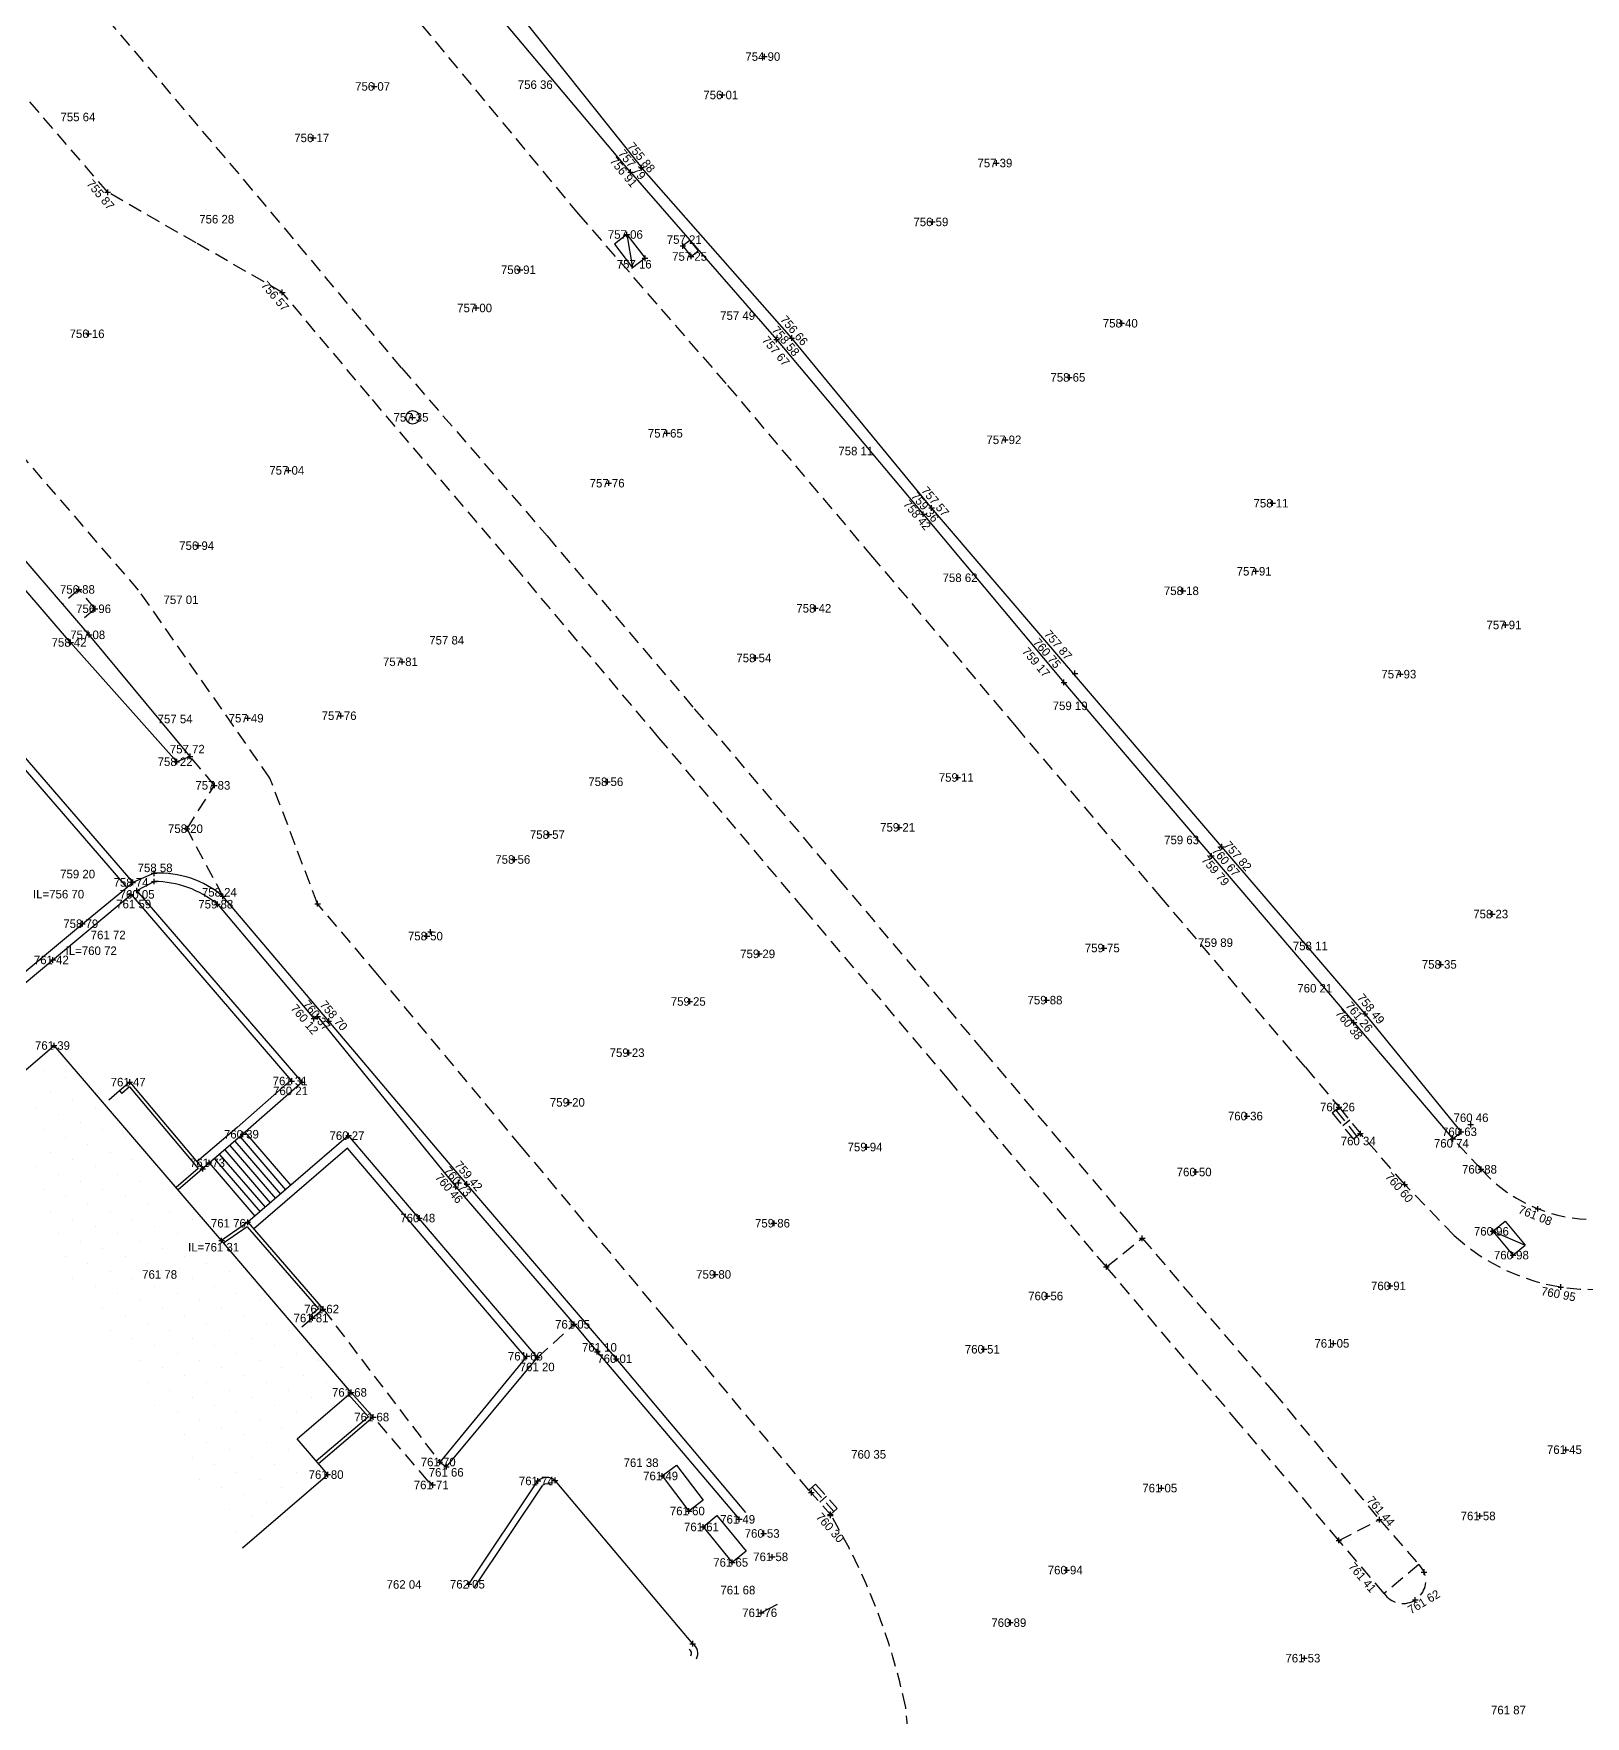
# Model space of a CAD drawing. Extents: x -1 to 212944, y -1 to 167548.
# Drawn here: x 170658.5 to 170727.5, y 133899.5 to 133974.4 of the extents above; entities that cross this region are included whole.
import ezdxf
from ezdxf.enums import TextEntityAlignment as Align

# ---------------------------------------------------------------- set-up
doc = ezdxf.new("R2010")
doc.units = 0
doc.header["$LTSCALE"] = 2.5
doc.header["$MEASUREMENT"] = 0
doc.header["$PDMODE"] = 2
doc.header["$PDSIZE"] = 0.125
doc.linetypes.add('HIDDEN', pattern=[0.375, 0.25, -0.125])
for name, color, linetype in [('1501-8447-15-GOVA', 2, 'CONTINUOUS'), ('1501-8447-17-GOVA', 2, 'CONTINUOUS'), ('1501-8447-17-PTS', 7, 'CONTINUOUS'), ('1501-8447-18-GOVA', 2, 'CONTINUOUS'), ('2-D', 7, 'CONTINUOUS'), ('2200', 10, 'CONTINUOUS'), ('2200-PL', 10, 'CONTINUOUS'), ('2404', 210, 'HIDDEN'), ('2411', 212, 'CONTINUOUS'), ('2412', 212, 'CONTINUOUS'), ('2601', 32, 'CONTINUOUS'), ('2904-PL', 7, 'CONTINUOUS'), ('4001-PL', 7, 'CONTINUOUS'), ('4903', 152, 'HIDDEN')]:
    doc.layers.add(name, color=color, linetype=linetype)

# ---------------------------------------------------------------- blocks, each defined once
blk = doc.blocks.new('*X')
at = {"layer": '2200', "color": 0}
for p, q in [((170659.559, 133928.897), (170659.559, 133928.897)), ((170658.896, 133928.234), (170658.896, 133928.234)), ((170659.89, 133927.903), (170659.89, 133927.903)), ((170660.885, 133927.571), (170660.885, 133927.571)), ((170659.227, 133927.24), (170659.227, 133927.24)), ((170660.222, 133926.908), (170660.222, 133926.908)), ((170658.564, 133926.577), (170658.564, 133926.577)), ((170659.559, 133926.245), (170659.559, 133926.245)), ((170660.553, 133925.914), (170660.553, 133925.914)), ((170661.216, 133926.577), (170661.216, 133926.577)), ((170658.896, 133925.582), (170658.896, 133925.582)), ((170659.89, 133925.251), (170659.89, 133925.251)), ((170661.547, 133925.582), (170661.547, 133925.582)), ((170662.542, 133925.251), (170662.542, 133925.251)), ((170659.227, 133924.588), (170659.227, 133924.588)), ((170660.885, 133924.92), (170660.885, 133924.92)), ((170661.879, 133924.588), (170661.879, 133924.588)), ((170658.564, 133923.925), (170658.564, 133923.925)), ((170659.559, 133923.594), (170659.559, 133923.594)), ((170660.222, 133924.257), (170660.222, 133924.257)), ((170661.216, 133923.925), (170661.216, 133923.925)), ((170662.21, 133923.594), (170662.21, 133923.594)), ((170662.873, 133924.257), (170662.873, 133924.257)), ((170663.868, 133923.925), (170663.868, 133923.925)), ((170658.896, 133922.931), (170658.896, 133922.931)), ((170660.553, 133923.262), (170660.553, 133923.262)), ((170661.547, 133922.931), (170661.547, 133922.931)), ((170663.205, 133923.262), (170663.205, 133923.262)), ((170664.199, 133922.931), (170664.199, 133922.931)), ((170659.89, 133922.599), (170659.89, 133922.599)), ((170660.885, 133922.268), (170660.885, 133922.268)), ((170662.542, 133922.599), (170662.542, 133922.599)), ((170663.536, 133922.268), (170663.536, 133922.268)), ((170659.227, 133921.936), (170659.227, 133921.936)), ((170660.222, 133921.605), (170660.222, 133921.605)), ((170661.879, 133921.936), (170661.879, 133921.936)), ((170662.873, 133921.605), (170662.873, 133921.605)), ((170664.531, 133921.936), (170664.531, 133921.936)), ((170665.525, 133921.605), (170665.525, 133921.605)), ((170659.559, 133920.942), (170659.559, 133920.942)), ((170660.553, 133920.611), (170660.553, 133920.611)), ((170661.216, 133921.273), (170661.216, 133921.273)), ((170662.21, 133920.942), (170662.21, 133920.942)), ((170663.205, 133920.611), (170663.205, 133920.611)), ((170663.868, 133921.273), (170663.868, 133921.273)), ((170664.862, 133920.942), (170664.862, 133920.942)), ((170665.856, 133920.611), (170665.856, 133920.611)), ((170659.89, 133919.948), (170659.89, 133919.948)), ((170661.547, 133920.279), (170661.547, 133920.279)), ((170662.542, 133919.948), (170662.542, 133919.948)), ((170664.199, 133920.279), (170664.199, 133920.279)), ((170665.193, 133919.948), (170665.193, 133919.948)), ((170666.851, 133920.279), (170666.851, 133920.279)), ((170660.885, 133919.616), (170660.885, 133919.616)), ((170661.879, 133919.285), (170661.879, 133919.285)), ((170663.536, 133919.616), (170663.536, 133919.616)), ((170664.531, 133919.285), (170664.531, 133919.285)), ((170666.188, 133919.616), (170666.188, 133919.616)), ((170667.182, 133919.285), (170667.182, 133919.285)), ((170660.222, 133918.953), (170660.222, 133918.953)), ((170661.216, 133918.622), (170661.216, 133918.622)), ((170662.873, 133918.953), (170662.873, 133918.953)), ((170663.868, 133918.622), (170663.868, 133918.622)), ((170665.525, 133918.953), (170665.525, 133918.953)), ((170666.519, 133918.622), (170666.519, 133918.622)), ((170668.177, 133918.953), (170668.177, 133918.953)), ((170661.547, 133917.627), (170661.547, 133917.627)), ((170662.21, 133918.29), (170662.21, 133918.29)), ((170663.205, 133917.959), (170663.205, 133917.959)), ((170664.199, 133917.627), (170664.199, 133917.627)), ((170664.862, 133918.29), (170664.862, 133918.29)), ((170665.856, 133917.959), (170665.856, 133917.959)), ((170666.851, 133917.627), (170666.851, 133917.627)), ((170667.514, 133918.29), (170667.514, 133918.29)), ((170668.508, 133917.959), (170668.508, 133917.959)), ((170662.542, 133917.296), (170662.542, 133917.296)), ((170663.536, 133916.965), (170663.536, 133916.965)), ((170665.193, 133917.296), (170665.193, 133917.296)), ((170666.188, 133916.965), (170666.188, 133916.965)), ((170667.845, 133917.296), (170667.845, 133917.296)), ((170668.84, 133916.965), (170668.84, 133916.965)), ((170661.879, 133916.633), (170661.879, 133916.633)), ((170662.873, 133916.302), (170662.873, 133916.302)), ((170664.531, 133916.633), (170664.531, 133916.633)), ((170665.525, 133916.302), (170665.525, 133916.302)), ((170667.182, 133916.633), (170667.182, 133916.633)), ((170668.177, 133916.302), (170668.177, 133916.302)), ((170669.834, 133916.633), (170669.834, 133916.633)), ((170663.868, 133915.97), (170663.868, 133915.97)), ((170664.862, 133915.639), (170664.862, 133915.639)), ((170666.519, 133915.97), (170666.519, 133915.97)), ((170667.514, 133915.639), (170667.514, 133915.639)), ((170669.171, 133915.97), (170669.171, 133915.97)), ((170670.165, 133915.639), (170670.165, 133915.639)), ((170663.205, 133915.307), (170663.205, 133915.307)), ((170664.199, 133914.976), (170664.199, 133914.976)), ((170665.193, 133914.644), (170665.193, 133914.644)), ((170665.856, 133915.307), (170665.856, 133915.307)), ((170666.851, 133914.976), (170666.851, 133914.976)), ((170667.845, 133914.644), (170667.845, 133914.644)), ((170668.508, 133915.307), (170668.508, 133915.307)), ((170669.502, 133914.976), (170669.502, 133914.976)), ((170670.497, 133914.644), (170670.497, 133914.644)), ((170671.16, 133915.307), (170671.16, 133915.307)), ((170663.536, 133914.313), (170663.536, 133914.313)), ((170664.531, 133913.981), (170664.531, 133913.981)), ((170666.188, 133914.313), (170666.188, 133914.313)), ((170667.182, 133913.981), (170667.182, 133913.981)), ((170668.84, 133914.313), (170668.84, 133914.313)), ((170669.834, 133913.981), (170669.834, 133913.981)), ((170671.491, 133914.313), (170671.491, 133914.313)), ((170672.486, 133913.981), (170672.486, 133913.981)), ((170663.868, 133913.319), (170663.868, 133913.319)), ((170665.525, 133913.65), (170665.525, 133913.65)), ((170666.519, 133913.319), (170666.519, 133913.319)), ((170668.177, 133913.65), (170668.177, 133913.65)), ((170669.171, 133913.319), (170669.171, 133913.319)), ((170670.828, 133913.65), (170670.828, 133913.65)), ((170671.823, 133913.319), (170671.823, 133913.319)), ((170664.862, 133912.987), (170664.862, 133912.987)), ((170665.856, 133912.656), (170665.856, 133912.656)), ((170667.514, 133912.987), (170667.514, 133912.987)), ((170668.508, 133912.656), (170668.508, 133912.656)), ((170670.165, 133912.987), (170670.165, 133912.987)), ((170671.16, 133912.656), (170671.16, 133912.656)), ((170665.193, 133911.993), (170665.193, 133911.993)), ((170666.188, 133911.661), (170666.188, 133911.661)), ((170666.851, 133912.324), (170666.851, 133912.324)), ((170667.845, 133911.993), (170667.845, 133911.993)), ((170668.84, 133911.661), (170668.84, 133911.661)), ((170669.502, 133912.324), (170669.502, 133912.324)), ((170665.525, 133910.998), (170665.525, 133910.998)), ((170667.182, 133911.33), (170667.182, 133911.33)), ((170668.177, 133910.998), (170668.177, 133910.998)), ((170669.834, 133911.33), (170669.834, 133911.33)), ((170670.828, 133910.998), (170670.828, 133910.998)), ((170666.519, 133910.667), (170666.519, 133910.667)), ((170667.514, 133910.335), (170667.514, 133910.335)), ((170669.171, 133910.667), (170669.171, 133910.667)), ((170670.165, 133910.335), (170670.165, 133910.335)), ((170665.856, 133910.004), (170665.856, 133910.004)), ((170666.851, 133909.673), (170666.851, 133909.673)), ((170668.508, 133910.004), (170668.508, 133910.004)), ((170669.502, 133909.673), (170669.502, 133909.673)), ((170671.16, 133910.004), (170671.16, 133910.004)), ((170667.182, 133908.678), (170667.182, 133908.678)), ((170667.845, 133909.341), (170667.845, 133909.341)), ((170668.84, 133909.01), (170668.84, 133909.01)), ((170670.497, 133909.341), (170670.497, 133909.341)), ((170668.177, 133908.347), (170668.177, 133908.347)), ((170667.514, 133907.684), (170667.514, 133907.684))]:
    blk.add_line(p, q, dxfattribs=at)

msp = doc.modelspace()

# ---------------------------------------------------------------- linework, layer by layer
at = {"layer": '1501-8447-17-PTS'}
for p in [(170691, 133973.35, 754.9), (170673.63, 133972.02, 756.07), (170689.13, 133971.64, 756.01), (170670.92, 133969.73, 756.17), (170685.53, 133968.41, 755.88), (170701.33, 133968.61, 757.39), (170685.04, 133968.21, 756.91), (170661.77, 133967.31, 755.87), (170684.88, 133965.43, 757.06), (170698.48, 133965.99, 756.59), (170687.37, 133964.92, 757.21), (170685.69, 133964.37, 757.16), (170687.74, 133964.45, 757.25), (170680.12, 133963.86, 756.91), (170669.54, 133962.85, 756.57), (170678.17, 133962.16, 757), (170660.92, 133961.01, 756.16), (170706.91, 133961.48, 758.4), (170691.54, 133960.75, 757.67), (170692.22, 133960.82, 756.66), (170704.58, 133959.07, 758.65), (170675.34, 133957.29, 757.35), (170686.66, 133956.58, 757.65), (170701.73, 133956.29, 757.92), (170669.81, 133954.93, 757.04), (170684.07, 133954.36, 757.76), (170713.62, 133953.47, 758.11), (170698.07, 133952.98, 758.42), (170698.44, 133953.26, 757.57), (170665.8, 133951.58, 756.94), (170712.87, 133950.44, 757.91), (170660.49, 133949.63, 756.88), (170709.63, 133949.57, 758.18), (170661.21, 133948.77, 756.96), (170693.27, 133948.79, 758.42), (170660.95, 133947.61, 757.08), (170723.99, 133948.05, 757.91), (170660.12, 133947.27, 758.42), (170674.87, 133946.41, 757.81), (170690.6, 133946.58, 758.54), (170704.33, 133945.49, 759.17), (170704.82, 133945.89, 757.87), (170719.31, 133945.86, 757.93), (170668, 133943.9, 757.49), (170672.14, 133944.01, 757.76), (170665.44, 133942.2, 757.72), (170664.84, 133941.96, 758.22), (170666.52, 133940.91, 757.83), (170684.01, 133941.07, 758.56), (170699.61, 133941.26, 759.11), (170665.3, 133938.98, 758.2), (170681.41, 133938.72, 758.57), (170697, 133939.04, 759.21), (170710.9, 133937.77, 759.79), (170711.36, 133938.18, 757.82), (170663.83, 133937, 758.58), (170679.87, 133937.61, 758.56), (170662.88, 133936.59, 758.74), (170663.07, 133936.23, 760.05), (170663.84, 133936.63, 760.07), (170662.81, 133936.05, 761.59), (170666.65, 133935.62, 759.88), (170666.9, 133935.97, 758.24), (170671.11, 133935.64, 758.13), (170660.64, 133934.75, 758.79), (170723.4, 133935.18, 758.23), (170675.98, 133934.2, 758.5), (170676.14, 133934.39, 758.5), (170690.77, 133933.41, 759.29), (170706.11, 133933.67, 759.75), (170659.33, 133933.14, 761.42), (170721.11, 133932.94, 758.35), (170687.68, 133931.29, 759.25), (170703.56, 133931.35, 759.88), (170670.95, 133930.53, 760.12), (170671.11, 133930.62, 760.37), (170671.61, 133930.42, 758.7), (170717.24, 133930.35, 760.38), (170717.74, 133930.74, 758.49), (170659.38, 133929.33, 761.39), (170684.96, 133929.01, 759.23), (170662.75, 133927.7, 761.47), (170669.96, 133927.75, 761.31), (170670.43, 133927.7, 760.21), (170682.3, 133926.8, 759.2), (170716.58, 133926.59, 760.26), (170712.48, 133926.19, 760.36), (170722.44, 133925.81, 760.46), (170667.79, 133925.38, 760.39), (170672.49, 133925.32, 760.27), (170717.53, 133925.41, 760.34), (170721.65, 133925.17, 760.74), (170722.01, 133925.49, 760.63), (170695.55, 133924.81, 759.94), (170666, 133923.84, 761.73), (170666.28, 133924.11, 761.73), (170710.2, 133923.7, 760.5), (170722.9, 133923.82, 760.88), (170677.26, 133923.04, 760.46), (170677.39, 133923.22, 760.73), (170677.76, 133923.16, 759.42), (170719.5, 133923.15, 760.6), (170725.43, 133922.06, 761.08), (170668, 133921.46, 761.77), (170675.64, 133921.65, 760.48), (170691.43, 133921.42, 759.86), (170666.84, 133920.65, 761.78), (170707.82, 133920.75, 760.6), (170723.43, 133921.06, 760.96), (170724.32, 133920, 760.98), (170688.81, 133919.14, 759.8), (170706.22, 133919.48, 760.59), (170718.85, 133918.63, 760.91), (170726.45, 133918.58, 760.95), (170671.36, 133917.6, 761.62), (170703.59, 133918.18, 760.56), (170670.89, 133917.2, 761.81), (170682.53, 133916.92, 761.05), (170716.33, 133916.07, 761.05), (170680.43, 133915.5, 761.66), (170680.9, 133915.44, 761.2), (170683.56, 133915.7, 761.1), (170684.41, 133915.39, 760.01), (170700.77, 133915.81, 760.51), (170672.6, 133913.89, 761.68), (170673.59, 133912.79, 761.68), (170676.55, 133910.79, 761.7), (170726.68, 133911.34, 761.45), (170671.56, 133910.23, 761.8), (170676.85, 133910.58, 761.66), (170686.45, 133910.17, 761.49), (170676.24, 133909.77, 761.71), (170680.92, 133909.95, 761.74), (170681.68, 133909.97, 761.73), (170693.09, 133909.43, 760.23), (170708.67, 133909.63, 761.05), (170687.64, 133908.61, 761.6), (170688.27, 133907.9, 761.61), (170689.88, 133908.24, 761.49), (170693.94, 133908.46, 760.29), (170693.94, 133908.41, 760.3), (170718.38, 133908.23, 761.44), (170722.84, 133908.39, 761.58), (170690.97, 133907.61, 760.53), (170716.57, 133907.3, 761.41), (170689.57, 133906.32, 761.65), (170691.35, 133906.57, 761.58), (170704.46, 133905.98, 760.94), (170720.36, 133905.89, 761.58), (170677.85, 133905.35, 762.05), (170690.86, 133904.08, 761.76), (170719.97, 133904.65, 761.62), (170701.95, 133903.64, 760.89), (170687.81, 133902.7, 761.95), (170715.04, 133902.06, 761.53)]:
    msp.add_point(p, dxfattribs=at)
at = {"layer": '2-D'}
for p, q in [((170689.451, 133963.206), (170689.451, 133963.206)), ((170689.451, 133963.206), (170689.451, 133963.206)), ((170689.451, 133963.206), (170689.451, 133963.206)), ((170721.65, 133925.17), (170721.65, 133925.17))]:
    msp.add_line(p, q, dxfattribs=at)
at = {"layer": '2200'}
for p, q in [((170655.588, 133926.071), (170659.38, 133929.33)), ((170666.84, 133920.65), (170659.38, 133929.33)), ((170672.6, 133913.89), (170666.84, 133920.65)), ((170670.199, 133911.827), (170672.6, 133913.89)), ((170671.56, 133910.23), (170670.199, 133911.827)), ((170667.768, 133906.971), (170671.56, 133910.23))]:
    msp.add_line(p, q, dxfattribs=at)
at = {"layer": '2404'}
for p, q in [((170676.14, 133974.3), (170669.62, 133981.97)), ((170668.22, 133967.41), (170661.85, 133974.91)), ((170682.74, 133966.33), (170676.14, 133974.3)), ((170661.77, 133967.31), (170658.13, 133971.54)), ((170665.7, 133965.06), (170661.77, 133967.31)), ((170674.85, 133959.49), (170668.22, 133967.41)), ((170689.3, 133958.8), (170682.74, 133966.33)), ((170669.54, 133962.85), (170665.7, 133965.06)), ((170673.42, 133958.23), (170669.54, 133962.85)), ((170674.85, 133959.49), (170681.33, 133952.01)), ((170695.83, 133951.07), (170689.3, 133958.8)), ((170680.04, 133950.47), (170673.42, 133958.23)), ((170656.59, 133957.16), (170663.23, 133949.48)), ((170681.33, 133952.01), (170687.88, 133944.32)), ((170702.22, 133943.51), (170695.83, 133951.07)), ((170686.3, 133943.03), (170680.04, 133950.47)), ((170660.49, 133949.63), (170659.767, 133949.006)), ((170661.21, 133948.77), (170660.49, 133949.63)), ((170668.99, 133941.23), (170663.23, 133949.48)), ((170661.21, 133948.77), (170660.487, 133948.146)), ((170687.88, 133944.32), (170694.3, 133936.74)), ((170708.68, 133935.9), (170702.22, 133943.51)), ((170692.76, 133935.41), (170686.3, 133943.03)), ((170666.52, 133940.91), (170665.44, 133942.2)), ((170665.3, 133938.98), (170666.52, 133940.91)), ((170671.11, 133935.64), (170668.99, 133941.23)), ((170666.9, 133935.97), (170665.3, 133938.98)), ((170694.3, 133936.74), (170700.75, 133929.08)), ((170673.79, 133932.48), (170671.11, 133935.64)), ((170715.08, 133928.36), (170708.68, 133935.9)), ((170699.22, 133927.78), (170692.76, 133935.41)), ((170680.18, 133924.83), (170673.79, 133932.48)), ((170700.75, 133929.08), (170707.19, 133921.49)), ((170715.08, 133928.36), (170716.58, 133926.59)), ((170705.64, 133920.16), (170699.22, 133927.78)), ((170662.295, 133927.309), (170661.617, 133926.727)), ((170719.5, 133923.15), (170717.53, 133925.41)), ((170722.9, 133923.82), (170721.65, 133925.17)), ((170686.58, 133917.19), (170680.18, 133924.83)), ((170721.7, 133920.87), (170719.5, 133923.15)), ((170707.19, 133921.49), (170707.82, 133920.75)), ((170706.22, 133919.48), (170707.82, 133920.75)), ((170707.82, 133920.75), (170713.67, 133913.89)), ((170706.22, 133919.48), (170705.64, 133920.16)), ((170712.11, 133912.54), (170706.22, 133919.48)), ((170671.36, 133917.6), (170676.55, 133910.79)), ((170670.89, 133917.2), (170670.247, 133916.652)), ((170680.9, 133915.44), (170682.53, 133916.92)), ((170692.98, 133909.54), (170686.58, 133917.19)), ((170713.67, 133913.89), (170718.38, 133908.23)), ((170676.036, 133909.932), (170673.59, 133912.79)), ((170716.57, 133907.3), (170712.11, 133912.54)), ((170716.57, 133907.3), (170718.38, 133908.23)), ((170718.38, 133908.23), (170720.13, 133906.23)), ((170718.59, 133904.94), (170716.57, 133907.3)), ((170720.13, 133906.23), (170718.59, 133904.94)), ((170720.13, 133906.23), (170720.36, 133905.89))]:
    msp.add_line(p, q, dxfattribs=at)
for centre, radius, start, end in [((170727.92, 133928.338), 6.754, 221.98595, 290.45362), ((170727.866, 133927.589), 9.119, 227.45538, 297.0069), ((170669.625, 133894.029), 28.275, 11.92164, 30.68877), ((170719.428, 133905.502), 1.009, 213.81496, 22.63201), ((170683.667, 133897.958), 13.756, 305.21604, 7.98773)]:
    msp.add_arc(centre, radius, start, end, dxfattribs=at)
at = {"layer": '2411'}
msp.add_circle((170675.34, 133957.29, 757.35), 0.3, dxfattribs=at)
at = {"layer": '2412'}
for p, q in [((170667.659, 133925.267), (170669.686, 133922.909)), ((170667.885, 133925.464), (170669.913, 133923.105)), ((170666.749, 133924.485), (170668.776, 133922.127)), ((170666.977, 133924.68), (170669.003, 133922.323)), ((170667.204, 133924.876), (170669.231, 133922.518)), ((170667.431, 133925.072), (170669.458, 133922.714)), ((170666.28, 133924.11), (170668.321, 133921.736)), ((170666.522, 133924.289), (170668.548, 133921.931))]:
    msp.add_line(p, q, dxfattribs=at)
at = {"layer": '2601'}
for p, q in [((170678.84, 133976.8), (170685.53, 133968.41)), ((170685.04, 133968.21), (170678.18, 133976.36)), ((170685.04, 133968.21), (170691.54, 133960.75)), ((170692.22, 133960.82), (170685.53, 133968.41)), ((170691.54, 133960.75), (170698.07, 133952.98)), ((170698.44, 133953.26), (170692.22, 133960.82)), ((170660.12, 133947.27), (170654.58, 133953.69)), ((170660.95, 133947.61), (170655.224, 133954.246)), ((170698.07, 133952.98), (170704.33, 133945.49)), ((170711.36, 133938.18), (170698.44, 133953.26)), ((170665.44, 133942.2), (170660.95, 133947.61)), ((170664.84, 133941.96), (170660.12, 133947.27)), ((170654.213, 133946.078), (170662.615, 133936.361)), ((170654.25, 133946.57), (170662.88, 133936.59)), ((170704.33, 133945.49), (170710.9, 133937.77)), ((170665.44, 133942.2), (170664.84, 133941.96)), ((170717.74, 133930.74), (170711.36, 133938.18)), ((170710.9, 133937.77), (170717.24, 133930.35)), ((170660.64, 133934.75), (170662.88, 133936.59)), ((170663.83, 133937), (170662.88, 133936.59)), ((170663.07, 133936.23), (170663.84, 133936.63)), ((170657.434, 133931.554), (170662.81, 133936.05)), ((170662.81, 133936.05), (170669.926, 133927.79)), ((170670.43, 133927.7), (170663.07, 133936.23)), ((170666.65, 133935.62), (170670.95, 133930.53)), ((170671.61, 133930.42), (170666.9, 133935.97)), ((170657.16, 133931.84), (170660.64, 133934.75)), ((170670.95, 133930.53), (170671.11, 133930.62)), ((170671.11, 133930.62), (170677.26, 133923.04)), ((170677.76, 133923.16), (170671.61, 133930.42)), ((170717.24, 133930.35), (170721.65, 133925.17)), ((170722.01, 133925.49), (170717.74, 133930.74)), ((170662.75, 133927.7), (170662.295, 133927.309)), ((170662.733, 133927.487), (170662.392, 133927.194)), ((170662.733, 133927.487), (170665.79, 133923.857)), ((170662.75, 133927.7), (170666, 133923.84)), ((170669.926, 133927.79), (170667.526, 133925.68)), ((170670.43, 133927.7), (170667.79, 133925.38)), ((170662.295, 133927.309), (170662.392, 133927.194)), ((170667.79, 133925.38), (170664.907, 133922.899)), ((170667.529, 133925.683), (170665.742, 133924.146)), ((170672.49, 133925.32), (170668, 133921.46)), ((170680.9, 133915.44), (170672.49, 133925.32)), ((170721.65, 133925.17), (170722.01, 133925.49)), ((170672.446, 133924.755), (170668.261, 133921.157)), ((170680.378, 133915.436), (170672.446, 133924.755)), ((170665.79, 133923.857), (170664.809, 133923.013)), ((170677.26, 133923.04), (170682.53, 133916.92)), ((170684.41, 133915.39), (170677.76, 133923.16)), ((170668, 133921.46), (170666.84, 133920.65)), ((170668, 133921.46), (170671.36, 133917.6)), ((170667.975, 133921.26), (170666.926, 133920.527)), ((170667.975, 133921.26), (170671.147, 133917.616)), ((170671.147, 133917.616), (170670.793, 133917.314)), ((170671.36, 133917.6), (170670.89, 133917.2)), ((170670.89, 133917.2), (170670.793, 133917.314)), ((170682.53, 133916.92), (170683.56, 133915.7)), ((170680.378, 133915.436), (170676.55, 133910.79)), ((170676.85, 133910.58), (170680.9, 133915.44)), ((170683.56, 133915.7), (170689.88, 133908.24)), ((170690.168, 133908.541), (170684.41, 133915.39)), ((170673.59, 133912.79), (170672.6, 133913.89)), ((170673.375, 133912.804), (170672.489, 133913.79)), ((170673.375, 133912.804), (170671.053, 133910.825)), ((170673.59, 133912.79), (170671.15, 133910.711)), ((170676.55, 133910.79), (170676.85, 133910.58)), ((170676.24, 133909.77), (170676.036, 133909.932)), ((170677.85, 133905.35), (170680.92, 133909.95)), ((170678.083, 133905.195), (170681.132, 133909.764)), ((170687.81, 133902.7), (170681.68, 133909.97))]:
    msp.add_line(p, q, dxfattribs=at)
for centre, radius, start, end in [((170664.045, 133932.55), 4.456, 50.14493, 92.76136), ((170663.811, 133932.136), 4.494, 50.82842, 89.6316), ((170681.311, 133909.535), 0.57, 49.71964, 133.29523), ((170681.311, 133909.535), 0.29, 49.71964, 128.04421), ((170687.532, 133902.28), 0.504, 330.31129, 56.55077), ((170687.532, 133902.28), 0.224, 330.31129, 56.55077)]:
    msp.add_arc(centre, radius, start, end, dxfattribs=at)
at = {"layer": '2904-PL'}
for p, q in [((170686.45, 133910.17), (170687.086, 133910.655)), ((170686.45, 133910.17), (170687.64, 133908.61)), ((170687.086, 133910.655), (170688.276, 133909.095)), ((170688.276, 133909.095), (170687.64, 133908.61)), ((170688.27, 133907.9), (170688.888, 133908.408)), ((170688.27, 133907.9), (170689.57, 133906.32)), ((170688.888, 133908.408), (170690.188, 133906.828)), ((170690.188, 133906.828), (170689.57, 133906.32)), ((170691.57, 133904.449), (170690.86, 133904.08))]:
    msp.add_line(p, q, dxfattribs=at)
at = {"layer": '4001-PL'}
for p, q in [((170684.88, 133965.43), (170684.324, 133965.005)), ((170684.324, 133965.005), (170685.134, 133963.945)), ((170684.88, 133965.43), (170685.69, 133964.37)), ((170684.88, 133965.43), (170685.134, 133963.945)), ((170687.684, 133965.167), (170687.37, 133964.92)), ((170687.37, 133964.92), (170687.74, 133964.45)), ((170687.684, 133965.167), (170688.054, 133964.697)), ((170685.69, 133964.37), (170685.134, 133963.945)), ((170687.74, 133964.45), (170688.054, 133964.697)), ((170723.43, 133921.06), (170723.966, 133921.51)), ((170723.966, 133921.51), (170724.856, 133920.45)), ((170723.43, 133921.06), (170724.32, 133920)), ((170723.43, 133921.06), (170724.856, 133920.45)), ((170724.32, 133920), (170724.856, 133920.45))]:
    msp.add_line(p, q, dxfattribs=at)
at = {"layer": '4903'}
for p, q in [((170716.268, 133926.339), (170716.58, 133926.59)), ((170716.58, 133926.59), (170717.53, 133925.41)), ((170716.268, 133926.339), (170717.218, 133925.159)), ((170716.424, 133926.465), (170717.374, 133925.285)), ((170717.055, 133926), (170716.743, 133925.749)), ((170717.53, 133925.41), (170717.218, 133925.159)), ((170693.279, 133909.806), (170692.98, 133909.54)), ((170692.98, 133909.54), (170693.94, 133908.46)), ((170693.129, 133909.673), (170694.089, 133908.593)), ((170693.279, 133909.806), (170694.239, 133908.726)), ((170693.759, 133909.266), (170693.46, 133909)), ((170693.94, 133908.46), (170694.239, 133908.726))]:
    msp.add_line(p, q, dxfattribs=at)

# ---------------------------------------------------------------- block references
at = {"layer": '2200'}
msp.add_blockref('*X', (0, 0), dxfattribs=at)
msp.add_blockref('*X', (0, 0), dxfattribs=at)
msp.add_blockref('*X', (0, 0), dxfattribs=at)
msp.add_blockref('*X', (0, 0), dxfattribs=at)
msp.add_blockref('*X', (0, 0), dxfattribs=at)
msp.add_blockref('*X', (0, 0), dxfattribs=at)
at = {"layer": '2200-PL', "lineweight": 0}
msp.add_blockref('*X', (0, 0), dxfattribs=at)
msp.add_blockref('*X', (0, 0), dxfattribs=at)

# ---------------------------------------------------------------- texts
at = {"layer": '1501-8447-15-GOVA'}
msp.add_text('761 87 ', height=0.38, dxfattribs=at).set_placement((170724.19, 133899.75, 761.87), align=Align.MIDDLE)
at = {"layer": '1501-8447-17-GOVA'}
for s, p in [('754 90 ', (170691, 133973.35, 754.9)), ('756 36 ', (170680.87, 133972.1, 756.36)), ('756 07 ', (170673.63, 133972.02, 756.07)), ('756 01 ', (170689.13, 133971.64, 756.01)), ('755 64 ', (170660.514, 133970.66, 755.64)), ('756 17 ', (170670.92, 133969.73, 756.17)), ('757 39 ', (170701.33, 133968.61, 757.39)), ('756 28 ', (170666.692, 133966.111, 756.28)), ('757 06 ', (170684.88, 133965.43, 757.06)), ('756 59 ', (170698.48, 133965.99, 756.59)), ('757 21 ', (170687.502, 133965.203, 757.21)), ('756 91 ', (170680.12, 133963.86, 756.91)), ('757 16 ', (170685.275, 133964.106, 757.16)), ('757 25 ', (170687.74, 133964.45, 757.25)), ('757 00 ', (170678.17, 133962.16, 757)), ('757 49 ', (170689.88, 133961.82, 757.49)), ('756 16 ', (170660.92, 133961.01, 756.16)), ('758 40 ', (170706.91, 133961.48, 758.4)), ('758 65 ', (170704.58, 133959.07, 758.65)), ('757 35 ', (170675.34, 133957.29, 757.35)), ('757 65 ', (170686.66, 133956.58, 757.65)), ('758 11 ', (170695.14, 133955.79, 758.11)), ('757 92 ', (170701.73, 133956.29, 757.92)), ('757 04 ', (170669.81, 133954.93, 757.04)), ('757 76 ', (170684.07, 133954.36, 757.76)), ('758 11 ', (170713.62, 133953.47, 758.11)), ('756 94 ', (170665.8, 133951.58, 756.94)), ('757 91 ', (170712.87, 133950.44, 757.91)), ('756 88 ', (170660.49, 133949.63, 756.88)), ('758 62 ', (170699.78, 133950.15, 758.62)), ('757 01 ', (170665.1, 133949.17, 757.01)), ('758 18 ', (170709.63, 133949.57, 758.18)), ('756 96 ', (170661.21, 133948.77, 756.96)), ('758 42 ', (170693.27, 133948.79, 758.42)), ('757 08 ', (170660.95, 133947.61, 757.08)), ('757 84 ', (170676.93, 133947.37, 757.84)), ('757 91 ', (170723.99, 133948.05, 757.91)), ('758 42 ', (170660.12, 133947.27, 758.42)), ('757 81 ', (170674.87, 133946.41, 757.81)), ('758 54 ', (170690.6, 133946.58, 758.54)), ('757 93 ', (170719.31, 133945.86, 757.93)), ('759 19 ', (170704.68, 133944.45, 759.19)), ('757 54 ', (170664.84, 133943.86, 757.54)), ('757 49 ', (170668, 133943.9, 757.49)), ('757 76 ', (170672.14, 133944.01, 757.76)), ('757 72 ', (170665.381, 133942.522, 757.72)), ('758 22 ', (170664.84, 133941.96, 758.22)), ('757 83 ', (170666.52, 133940.91, 757.83)), ('758 56 ', (170684.01, 133941.07, 758.56)), ('759 11 ', (170699.61, 133941.26, 759.11)), ('758 20 ', (170665.3, 133938.98, 758.2)), ('758 57 ', (170681.41, 133938.72, 758.57)), ('759 21 ', (170697, 133939.04, 759.21)), ('759 63 ', (170709.64, 133938.48, 759.63)), ('759 20 ', (170660.5, 133936.96, 759.2)), ('758 58 ', (170663.949, 133937.238, 758.58)), ('758 56 ', (170679.87, 133937.61, 758.56)), ('758 74 ', (170662.88, 133936.59, 758.74)), ('758 24 ', (170666.81, 133936.15, 758.24)), ('761 59 ', (170662.995, 133935.626, 761.59)), ('760 05 ', (170663.149, 133936.058, 760.05)), ('759 88 ', (170666.65, 133935.62, 759.88)), ('758 79 ', (170660.64, 133934.75, 758.79)), ('758 23 ', (170723.4, 133935.18, 758.23)), ('761 72 ', (170661.86, 133934.251, 761.72)), ('758 50 ', (170675.98, 133934.2, 758.5)), ('759 89 ', (170711.15, 133933.91, 759.89)), ('761 42 ', (170659.33, 133933.14, 761.42)), ('759 29 ', (170690.77, 133933.41, 759.29)), ('759 75 ', (170706.11, 133933.67, 759.75)), ('758 11 ', (170715.37, 133933.76, 758.11)), ('758 35 ', (170721.11, 133932.94, 758.35)), ('760 21 ', (170715.57, 133931.88, 760.21)), ('759 25 ', (170687.68, 133931.29, 759.25)), ('759 88 ', (170703.56, 133931.35, 759.88)), ('761 39 ', (170659.38, 133929.33, 761.39)), ('759 23 ', (170684.96, 133929.01, 759.23)), ('761 47 ', (170662.75, 133927.7, 761.47)), ('761 31 ', (170669.96, 133927.75, 761.31)), ('760 21 ', (170669.978, 133927.31, 760.21)), ('759 20 ', (170682.3, 133926.8, 759.2)), ('760 26 ', (170716.58, 133926.59, 760.26)), ('760 36 ', (170712.48, 133926.19, 760.36)), ('760 46 ', (170722.523, 133926.114, 760.46)), ('760 39 ', (170667.79, 133925.38, 760.39)), ('760 27 ', (170672.49, 133925.32, 760.27)), ('760 34 ', (170717.502, 133925.078, 760.34)), ('760 74 ', (170721.65, 133924.976, 760.74)), ('760 63 ', (170722.01, 133925.49, 760.63)), ('759 94 ', (170695.55, 133924.81, 759.94)), ('761 73 ', (170666.28, 133924.11, 761.73)), ('760 50 ', (170710.2, 133923.7, 760.5)), ('760 88 ', (170722.9, 133923.82, 760.88)), ('761 76 ', (170667.21, 133921.42, 761.76)), ('760 48 ', (170675.64, 133921.65, 760.48)), ('759 86 ', (170691.43, 133921.42, 759.86)), ('760 96 ', (170723.43, 133921.06, 760.96)), ('760 98 ', (170724.32, 133920, 760.98)), ('761 78 ', (170664.15, 133919.139, 761.78)), ('759 80 ', (170688.81, 133919.14, 759.8)), ('760 56 ', (170703.59, 133918.18, 760.56)), ('760 91 ', (170718.85, 133918.63, 760.91)), ('761 62 ', (170671.36, 133917.6, 761.62)), ('761 81 ', (170670.89, 133917.2, 761.81)), ('761 05 ', (170682.53, 133916.92, 761.05)), ('761 05 ', (170716.33, 133916.07, 761.05)), ('761 66 ', (170680.43, 133915.5, 761.66)), ('761 10 ', (170683.727, 133915.895, 761.1)), ('760 01 ', (170684.41, 133915.39, 760.01)), ('760 51 ', (170700.77, 133915.81, 760.51)), ('761 20 ', (170680.956, 133915.023, 761.2)), ('761 68 ', (170672.6, 133913.89, 761.68)), ('761 68 ', (170673.59, 133912.79, 761.68)), ('761 70 ', (170676.55, 133910.79, 761.7)), ('761 38 ', (170685.58, 133910.76, 761.38)), ('760 35 ', (170695.71, 133911.13, 760.35)), ('761 45 ', (170726.68, 133911.34, 761.45)), ('761 80 ', (170671.56, 133910.23, 761.8)), ('761 66 ', (170676.906, 133910.33, 761.66)), ('761 74 ', (170680.92, 133909.95, 761.74)), ('761 49 ', (170686.45, 133910.17, 761.49)), ('761 71 ', (170676.24, 133909.77, 761.71)), ('761 05 ', (170708.67, 133909.63, 761.05)), ('761 60 ', (170687.64, 133908.61, 761.6)), ('761 61 ', (170688.27, 133907.9, 761.61)), ('761 49 ', (170689.88, 133908.24, 761.49)), ('761 58 ', (170722.84, 133908.39, 761.58)), ('760 53 ', (170690.97, 133907.61, 760.53)), ('761 65 ', (170689.57, 133906.32, 761.65)), ('761 58 ', (170691.35, 133906.57, 761.58)), ('760 94 ', (170704.46, 133905.98, 760.94)), ('762 04 ', (170675.03, 133905.34, 762.04)), ('762 05 ', (170677.85, 133905.35, 762.05)), ('761 68 ', (170689.89, 133905.09, 761.68)), ('761 76 ', (170690.86, 133904.08, 761.76)), ('760 89 ', (170701.95, 133903.64, 760.89)), ('761 53 ', (170715.04, 133902.06, 761.53))]:
    msp.add_text(s, height=0.38, dxfattribs=at).set_placement(p, align=Align.MIDDLE)
for s, rotation, p in [('755 88 ', 309.62834, (170685.568, 133968.806, 755.88)), ('756 91 ', 309.62834, (170684.776, 133968.153, 756.91)), ('757 79 ', 309.62834, (170685.153, 133968.485, 755.88)), ('755 87 ', 310.24647, (170661.495, 133967.145, 755.87)), ('756 57 ', 310.46726, (170669.265, 133962.63, 756.57)), ('756 66 ', 310.18981, (170692.371, 133961.103, 756.66)), ('758 58 ', 310.18981, (170691.994, 133960.631, 756.66)), ('757 67 ', 310.18981, (170691.559, 133960.184, 757.67)), ('758 42 ', 310.20577, (170697.844, 133952.886, 758.42)), ('759 36 ', 310.20577, (170698.195, 133953.241, 757.57)), ('757 57 ', 310.20577, (170698.648, 133953.486, 757.57)), ('757 87 ', 310.58878, (170704.12, 133947.105, 757.87)), ('759 17 ', 310.58878, (170703.141, 133946.336, 759.17)), ('760 75 ', 310.58878, (170703.631, 133946.736, 757.87)), ('760 67 ', 310.61398, (170711.584, 133937.461, 757.82)), ('757 82 ', 310.61398, (170712.118, 133937.713, 757.82)), ('759 79 ', 310.61398, (170711.124, 133937.051, 759.79)), ('760 12 ', 310.26818, (170670.58, 133930.444, 760.12)), ('760 37 ', 310.26818, (170671.11, 133930.62, 760.37)), ('758 70 ', 310.26818, (170671.876, 133930.607, 758.7)), ('761 26 ', 309.12261, (170717.519, 133930.546, 758.49)), ('758 49 ', 309.12261, (170718.044, 133930.906, 758.49)), ('760 38 ', 309.12261, (170717.074, 133930.212, 760.38)), ('760 46 ', 310.55876, (170677.011, 133922.92, 760.46)), ('760 73 ', 310.55876, (170677.39, 133923.22, 760.73)), ('759 42 ', 310.55876, (170677.88, 133923.469, 759.42)), ('760 60 ', 311.07806, (170719.306, 133922.956, 760.6)), ('761 08 ', 338.06152, (170725.381, 133921.743, 761.08)), ('760 95 ', 349.41836, (170726.415, 133918.253, 760.95)), ('761 44 ', 310.56128, (170718.486, 133908.549, 761.44)), ('760 30 ', 311.63354, (170693.974, 133907.814, 760.3)), ('761 41 ', 310.56128, (170717.665, 133905.601, 761.41)), ('761 62 ', 30.96376, (170720.41, 133904.605, 761.62))]:
    msp.add_text(s, height=0.38, rotation=rotation, dxfattribs=at).set_placement(p, align=Align.MIDDLE)
at = {"layer": '1501-8447-18-GOVA'}
for s, p in [('IL=756 70', (170659.581, 133936.067, 757.18)), ('IL=760 72', (170661.035, 133933.548, 757.18)), ('IL=761 31', (170666.483, 133920.352, 757.18))]:
    msp.add_text(s, height=0.38, dxfattribs=at).set_placement(p, align=Align.MIDDLE)

doc.saveas('drawing.dxf')
